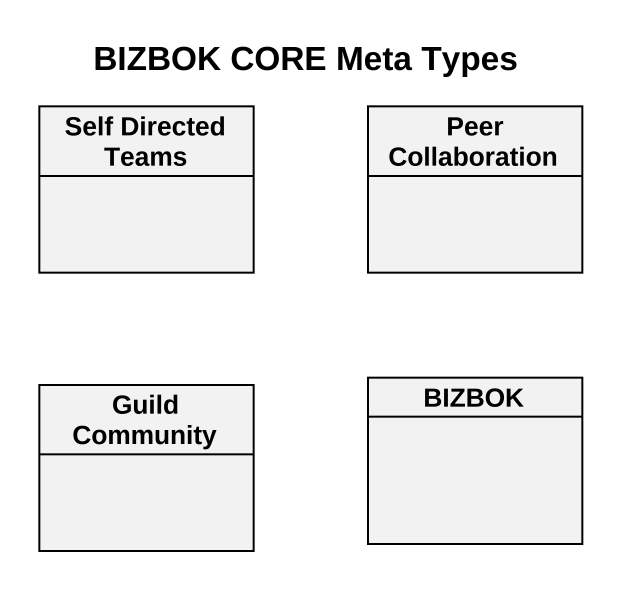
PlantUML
@startuml
title BIZBOK CORE Meta Types
hide circle
hide empty members
class "Self Directed Teams" as Self_Directed_Teams
class "Peer Collaboration" as Peer_Collaboration
class "Guild Community" as Guild_Community
class BIZBOK
@enduml
